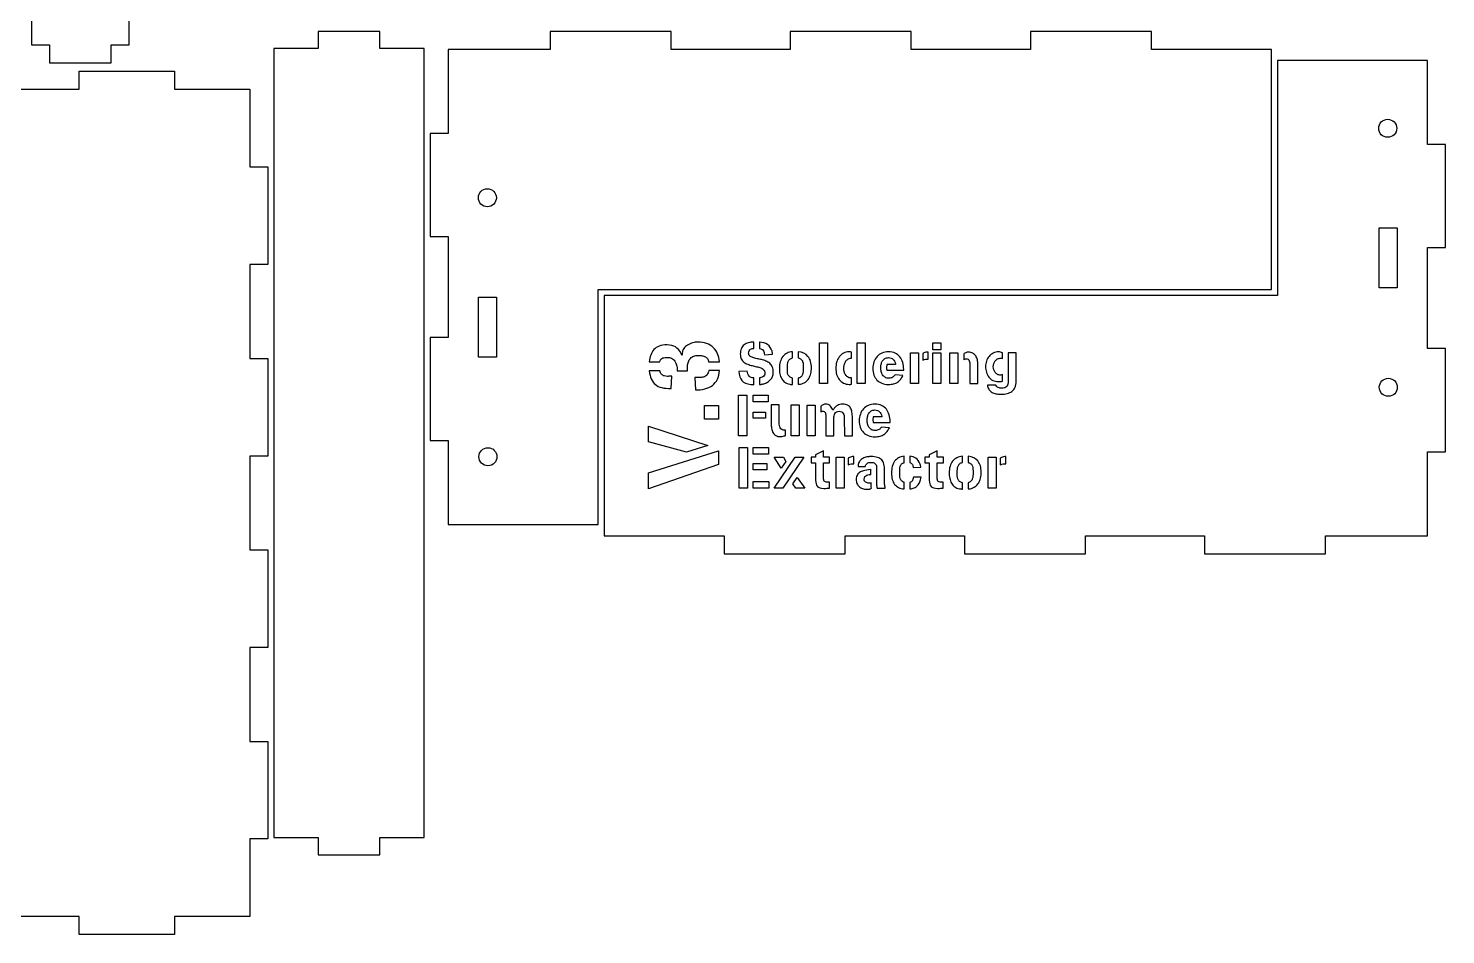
# Model space of a CAD drawing. Extents: x 55 to 542, y -289 to 0.
# Drawn here: x 300.5 to 536.5, y -289.2 to -138.3 of the extents above; entities that cross this region are included whole.
import ezdxf

# ---------------------------------------------------------------- set-up
doc = ezdxf.new("R2010")
doc.units = 0
doc.layers.get('0').update_dxf_attribs({"linetype": 'CONTINUOUS'})

# ---------------------------------------------------------------- blocks, each defined once
blk = doc.blocks.new('BLOCK_13')
blk.add_lwpolyline([(200.05, -286.24), (200.05, -148.44), (215.61, -148.44), (215.61, -145.44), (231.46, -145.44), (231.46, -148.44), (246.72, -148.44), (246.72, -145.44), (262.57, -145.44), (262.57, -148.44), (277.83, -148.44), (277.83, -145.44), (293.68, -145.44), (293.68, -148.44), (308.94, -148.44), (308.94, -145.44), (324.8, -145.44), (324.8, -148.44), (337.35, -148.44), (337.35, -161.38), (340.35, -161.38), (340.35, -177.63), (337.35, -177.63), (337.35, -193.27), (340.35, -193.27), (340.35, -209.52), (337.35, -209.52), (337.35, -225.16), (340.35, -225.16), (340.35, -241.4), (337.35, -241.4), (337.35, -257.05), (340.35, -257.05), (340.35, -273.29), (337.35, -273.29), (337.35, -286.24), (324.8, -286.24), (324.8, -289.24), (308.94, -289.24), (308.94, -286.24), (293.68, -286.24), (293.68, -289.24), (277.83, -289.24), (277.83, -286.24), (262.57, -286.24), (262.57, -289.24), (246.72, -289.24), (246.72, -286.24), (231.46, -286.24), (231.46, -289.24), (215.61, -289.24), (215.61, -286.24), (200.05, -286.24)])
blk = doc.blocks.new('BLOCK_12')
blk.add_blockref('BLOCK_13', (0, 0))
blk = doc.blocks.new('BLOCK_41')
blk.add_lwpolyline([(525.45, -181.51), (525.45, -171.51), (528.45, -171.51), (528.45, -181.51), (525.45, -181.51)])
blk = doc.blocks.new('BLOCK_42')
blk.add_lwpolyline([(533.5, -143.64), (508.5, -143.64), (508.5, -182.79), (396.35, -182.79), (396.35, -222.8), (416.35, -222.8), (416.35, -225.8), (436.5, -225.8), (436.5, -222.8), (456.35, -222.8), (456.35, -225.8), (476.5, -225.8), (476.5, -222.8), (496.35, -222.8), (496.35, -225.8), (516.5, -225.8), (516.5, -222.8), (533.5, -222.8), (533.5, -208.8), (536.5, -208.8), (536.5, -191.64), (533.5, -191.64), (533.5, -174.79), (536.5, -174.79), (536.5, -157.64), (533.5, -157.64), (533.5, -143.64)])
blk = doc.blocks.new('BLOCK_43')
blk.add_open_spline([(525.45, -198.08), (525.45, -198.91), (526.12, -199.58), (526.95, -199.58), (527.78, -199.58), (528.45, -198.91), (528.45, -198.08), (528.45, -197.26), (527.78, -196.58), (526.95, -196.58), (526.12, -196.58), (525.45, -197.26), (525.45, -198.08), (525.45, -198.08), (525.45, -198.08), (525.45, -198.08)], degree=3, knots=[0, 0, 0, 0, 1, 1, 1, 2, 2, 2, 3, 3, 3, 4, 4, 4, 5, 5, 5, 5])
blk = doc.blocks.new('BLOCK_44')
blk.add_open_spline([(525.35, -154.94), (525.35, -155.77), (526.02, -156.44), (526.85, -156.44), (527.68, -156.44), (528.35, -155.77), (528.35, -154.94), (528.35, -154.11), (527.68, -153.44), (526.85, -153.44), (526.02, -153.44), (525.35, -154.11), (525.35, -154.94), (525.35, -154.94), (525.35, -154.94), (525.35, -154.94)], degree=3, knots=[0, 0, 0, 0, 1, 1, 1, 2, 2, 2, 3, 3, 3, 4, 4, 4, 5, 5, 5, 5])
blk = doc.blocks.new('BLOCK_40')
for name in ['BLOCK_42', 'BLOCK_44', 'BLOCK_41', 'BLOCK_43']:
    blk.add_blockref(name, (0, 0))
blk = doc.blocks.new('BLOCK_46')
blk.add_lwpolyline([(378.4, -183.07), (378.4, -193.07), (375.4, -193.07), (375.4, -183.07), (378.4, -183.07)])
blk = doc.blocks.new('BLOCK_47')
blk.add_lwpolyline([(370.35, -220.94), (395.35, -220.94), (395.35, -181.79), (507.5, -181.79), (507.5, -141.79), (487.5, -141.79), (487.5, -138.79), (467.35, -138.79), (467.35, -141.79), (447.5, -141.79), (447.5, -138.79), (427.35, -138.79), (427.35, -141.79), (407.5, -141.79), (407.5, -138.79), (387.35, -138.79), (387.35, -141.79), (370.35, -141.79), (370.35, -155.79), (367.35, -155.79), (367.35, -172.94), (370.35, -172.94), (370.35, -189.79), (367.35, -189.79), (367.35, -206.94), (370.35, -206.94), (370.35, -220.94)])
blk = doc.blocks.new('BLOCK_48')
blk.add_open_spline([(378.4, -166.5), (378.4, -165.67), (377.73, -165), (376.9, -165), (376.07, -165), (375.4, -165.67), (375.4, -166.5), (375.4, -167.33), (376.07, -168), (376.9, -168), (377.73, -168), (378.4, -167.33), (378.4, -166.5), (378.4, -166.5), (378.4, -166.5), (378.4, -166.5)], degree=3, knots=[0, 0, 0, 0, 1, 1, 1, 2, 2, 2, 3, 3, 3, 4, 4, 4, 5, 5, 5, 5])
blk = doc.blocks.new('BLOCK_49')
blk.add_open_spline([(378.5, -209.65), (378.5, -208.82), (377.83, -208.15), (377, -208.15), (376.17, -208.15), (375.5, -208.82), (375.5, -209.65), (375.5, -210.47), (376.17, -211.15), (377, -211.15), (377.83, -211.15), (378.5, -210.47), (378.5, -209.65), (378.5, -209.65), (378.5, -209.65), (378.5, -209.65)], degree=3, knots=[0, 0, 0, 0, 1, 1, 1, 2, 2, 2, 3, 3, 3, 4, 4, 4, 5, 5, 5, 5])
blk = doc.blocks.new('BLOCK_45')
for name in ['BLOCK_47', 'BLOCK_48', 'BLOCK_46', 'BLOCK_49']:
    blk.add_blockref(name, (0, 0))
blk = doc.blocks.new('BLOCK_82')
for points in [[(432.22, -197.45), (432.22, -190.69), (433.53, -190.69), (433.53, -197.45), (432.22, -197.45)], [(438.49, -197.44), (438.49, -190.66), (439.81, -190.66), (439.81, -197.44), (438.49, -197.44)], [(451.09, -191.84), (451.09, -190.69), (452.41, -190.69), (452.41, -191.84), (451.09, -191.84)], [(447.39, -197.45), (447.39, -192.31), (448.73, -192.31), (448.73, -197.45), (447.39, -197.45)], [(451.09, -197.45), (451.09, -192.31), (452.41, -192.31), (452.41, -197.45), (451.09, -197.45)], [(453.95, -197.45), (453.95, -192.32), (455.28, -192.32), (455.28, -197.45), (453.95, -197.45)], [(418.74, -206.16), (418.74, -199.39), (420.1, -199.39), (420.1, -206.16), (418.74, -206.16)], [(421.16, -200.49), (421.16, -199.39), (423.65, -199.39), (423.65, -200.49), (421.16, -200.49)], [(413.08, -203.37), (413.08, -201.12), (415.38, -201.09), (415.38, -203.37), (413.08, -203.37)], [(421.16, -203.23), (421.16, -202.2), (423.22, -202.2), (423.22, -203.23), (421.16, -203.23)], [(427.49, -206.16), (427.49, -201.01), (428.81, -201.01), (428.81, -206.16), (427.49, -206.16)], [(430.16, -206.16), (430.16, -201.03), (431.5, -201.03), (431.5, -206.16), (430.16, -206.16)], [(403.76, -207.18), (403.76, -204.54), (413.63, -207.77), (410.07, -208.89), (403.76, -207.18)], [(403.76, -212.32), (415.38, -208.66), (415.38, -210.95), (403.76, -215.01), (403.76, -212.32)], [(418.85, -214.87), (418.85, -208.09), (420.2, -208.09), (420.2, -214.87), (418.85, -214.87)], [(421.17, -209.19), (421.17, -208.09), (423.72, -208.09), (423.72, -209.19), (421.17, -209.19)], [(424.64, -214.87), (428.14, -209.72), (429.61, -209.72), (426.11, -214.87), (424.64, -214.87)], [(424.68, -209.72), (426.2, -209.72), (426.61, -210.43), (425.86, -211.53), (424.68, -209.72)], [(434.99, -214.87), (434.99, -209.72), (436.33, -209.72), (436.33, -214.87), (434.99, -214.87)], [(460.32, -214.87), (460.32, -209.72), (461.66, -209.72), (461.66, -214.87), (460.32, -214.87)], [(421.17, -211.83), (421.17, -210.77), (423.46, -210.77), (423.46, -211.83), (421.17, -211.83)], [(421.17, -214.87), (421.17, -213.78), (423.79, -213.78), (423.79, -214.87), (421.17, -214.87)], [(428.28, -214.87), (427.76, -214.18), (428.51, -213.09), (429.79, -214.87), (428.28, -214.87)]]:
    blk.add_lwpolyline(points)
for points, knots in [([(408.53, -195.35), (408.53, -195.35), (408.53, -195.28), (408.53, -195.28), (408.53, -195.07), (408.51, -194.83), (408.46, -194.57), (408.41, -194.32), (408.32, -194.08), (408.2, -193.86), (408.09, -193.64), (407.93, -193.46), (407.74, -193.31), (407.55, -193.16), (407.32, -193.09), (407.05, -193.09), (406.65, -193.09), (406.34, -193.12), (406.12, -193.19), (405.88, -193.27), (405.71, -193.48), (405.62, -193.83), (405.62, -193.83), (403.87, -193.83), (403.87, -193.83), (403.92, -193.41), (404, -193.03), (404.11, -192.7), (404.24, -192.34), (404.42, -192.03), (404.65, -191.79), (404.88, -191.54), (405.17, -191.35), (405.53, -191.21), (405.89, -191.08), (406.32, -191.01), (406.83, -191.01), (407.4, -191.01), (407.87, -191.12), (408.22, -191.35), (408.57, -191.57), (408.89, -191.94), (409.18, -192.43), (409.18, -192.43), (409.36, -192.75), (409.36, -192.75), (409.36, -192.75), (409.36, -192.38), (409.36, -192.38), (409.36, -192.1), (409.45, -191.84), (409.61, -191.62), (409.78, -191.39), (410, -191.19), (410.26, -191.04), (410.52, -190.88), (410.8, -190.76), (411.1, -190.67), (411.4, -190.58), (411.68, -190.54), (411.93, -190.54), (413.03, -190.54), (413.91, -190.84), (414.53, -191.45), (415.13, -192.04), (415.47, -192.84), (415.54, -193.83), (415.54, -193.83), (413.75, -193.85), (413.75, -193.85), (413.71, -193.62), (413.64, -193.44), (413.54, -193.3), (413.42, -193.15), (413.27, -193.03), (413.09, -192.95), (412.91, -192.86), (412.71, -192.81), (412.49, -192.79), (412.28, -192.78), (412.06, -192.77), (411.81, -192.77), (411.54, -192.77), (411.32, -192.82), (411.11, -192.94), (410.91, -193.06), (410.75, -193.2), (410.62, -193.38), (410.49, -193.56), (410.38, -193.77), (410.32, -194), (410.24, -194.22), (410.21, -194.45), (410.21, -194.69), (410.21, -194.94), (410.22, -195.15), (410.26, -195.35), (410.26, -195.35), (408.53, -195.35), (408.53, -195.35)], [0, 0, 0, 0, 1, 1, 1, 2, 2, 2, 3, 3, 3, 4, 4, 4, 5, 5, 5, 6, 6, 6, 7, 7, 7, 8, 8, 8, 9, 9, 9, 10, 10, 10, 11, 11, 11, 12, 12, 12, 13, 13, 13, 14, 14, 14, 15, 15, 15, 16, 16, 16, 17, 17, 17, 18, 18, 18, 19, 19, 19, 20, 20, 20, 21, 21, 21, 22, 22, 22, 23, 23, 23, 24, 24, 24, 25, 25, 25, 26, 26, 26, 27, 27, 27, 28, 28, 28, 29, 29, 29, 30, 30, 30, 31, 31, 31, 32, 32, 32, 33, 33, 33, 33]), ([(422.22, -196.51), (422.31, -196.5), (422.4, -196.49), (422.47, -196.47), (422.59, -196.44), (422.7, -196.39), (422.79, -196.33), (422.89, -196.26), (422.97, -196.17), (423.03, -196.07), (423.09, -195.96), (423.12, -195.82), (423.12, -195.67), (423.12, -195.45), (423.05, -195.27), (422.91, -195.14), (422.79, -195.01), (422.62, -194.91), (422.42, -194.83), (422.22, -194.76), (421.99, -194.69), (421.74, -194.64), (421.5, -194.59), (421.25, -194.53), (421, -194.46), (420.76, -194.41), (420.52, -194.33), (420.26, -194.24), (420.02, -194.15), (419.81, -194.04), (419.63, -193.9), (419.45, -193.76), (419.3, -193.58), (419.19, -193.36), (419.08, -193.15), (419.03, -192.87), (419.03, -192.55), (419.03, -192.18), (419.08, -191.86), (419.2, -191.61), (419.31, -191.35), (419.47, -191.15), (419.67, -191), (419.87, -190.84), (420.1, -190.72), (420.39, -190.65), (420.65, -190.58), (420.95, -190.54), (421.27, -190.54), (421.27, -190.54), (421.27, -191.59), (421.27, -191.59), (421.18, -191.6), (421.1, -191.6), (421.03, -191.62), (420.92, -191.64), (420.81, -191.68), (420.73, -191.73), (420.63, -191.79), (420.55, -191.87), (420.5, -191.98), (420.45, -192.08), (420.42, -192.21), (420.42, -192.37), (420.42, -192.58), (420.49, -192.74), (420.63, -192.87), (420.76, -192.98), (420.93, -193.07), (421.13, -193.14), (421.33, -193.21), (421.55, -193.26), (421.81, -193.31), (422.07, -193.35), (422.31, -193.41), (422.55, -193.46), (422.81, -193.53), (423.06, -193.61), (423.29, -193.7), (423.52, -193.79), (423.73, -193.92), (423.92, -194.08), (424.1, -194.24), (424.25, -194.45), (424.35, -194.69), (424.46, -194.93), (424.52, -195.24), (424.52, -195.61), (424.52, -195.84), (424.48, -196.05), (424.4, -196.25), (424.32, -196.45), (424.21, -196.63), (424.07, -196.8), (423.93, -196.95), (423.76, -197.09), (423.57, -197.21), (423.38, -197.33), (423.18, -197.42), (422.97, -197.48), (422.88, -197.5), (422.8, -197.52), (422.73, -197.54), (422.67, -197.56), (422.61, -197.57), (422.55, -197.58), (422.49, -197.59), (422.42, -197.6), (422.36, -197.6), (422.32, -197.61), (422.27, -197.61), (422.22, -197.61), (422.22, -197.61), (422.22, -196.51), (422.22, -196.51)], [0, 0, 0, 0, 1, 1, 1, 2, 2, 2, 3, 3, 3, 4, 4, 4, 5, 5, 5, 6, 6, 6, 7, 7, 7, 8, 8, 8, 9, 9, 9, 10, 10, 10, 11, 11, 11, 12, 12, 12, 13, 13, 13, 14, 14, 14, 15, 15, 15, 16, 16, 16, 17, 17, 17, 18, 18, 18, 19, 19, 19, 20, 20, 20, 21, 21, 21, 22, 22, 22, 23, 23, 23, 24, 24, 24, 25, 25, 25, 26, 26, 26, 27, 27, 27, 28, 28, 28, 29, 29, 29, 30, 30, 30, 31, 31, 31, 32, 32, 32, 33, 33, 33, 34, 34, 34, 35, 35, 35, 36, 36, 36, 37, 37, 37, 38, 38, 38, 38]), ([(423.05, -192.65), (423.03, -192.51), (423.01, -192.39), (422.99, -192.28), (422.97, -192.14), (422.92, -192.02), (422.86, -191.93), (422.79, -191.84), (422.69, -191.76), (422.58, -191.71), (422.49, -191.67), (422.37, -191.64), (422.22, -191.62), (422.22, -191.62), (422.22, -190.54), (422.22, -190.54), (422.22, -190.54), (422.26, -190.55), (422.26, -190.55), (422.76, -190.58), (423.2, -190.72), (423.57, -190.97), (423.93, -191.21), (424.18, -191.59), (424.31, -192.08), (424.34, -192.17), (424.36, -192.26), (424.37, -192.36), (424.37, -192.42), (424.38, -192.48), (424.39, -192.55), (424.39, -192.55), (423.05, -192.65), (423.05, -192.65)], [0, 0, 0, 0, 1, 1, 1, 2, 2, 2, 3, 3, 3, 4, 4, 4, 5, 5, 5, 6, 6, 6, 7, 7, 7, 8, 8, 8, 9, 9, 9, 10, 10, 10, 11, 11, 11, 11]), ([(427.54, -197.6), (427.45, -197.59), (427.36, -197.59), (427.27, -197.57), (426.95, -197.52), (426.68, -197.41), (426.46, -197.24), (426.24, -197.08), (426.06, -196.88), (425.92, -196.64), (425.78, -196.4), (425.68, -196.13), (425.62, -195.83), (425.56, -195.52), (425.53, -195.21), (425.53, -194.89), (425.53, -194.51), (425.57, -194.15), (425.67, -193.82), (425.77, -193.5), (425.91, -193.21), (426.1, -192.96), (426.29, -192.72), (426.53, -192.52), (426.82, -192.38), (427.08, -192.25), (427.39, -192.18), (427.73, -192.15), (427.73, -192.15), (427.73, -193.19), (427.73, -193.19), (427.55, -193.22), (427.4, -193.29), (427.29, -193.38), (427.16, -193.49), (427.06, -193.63), (427.01, -193.79), (426.95, -193.94), (426.91, -194.11), (426.9, -194.3), (426.89, -194.47), (426.88, -194.65), (426.88, -194.84), (426.88, -195.05), (426.88, -195.24), (426.88, -195.42), (426.89, -195.6), (426.92, -195.77), (426.97, -195.93), (427.03, -196.08), (427.12, -196.21), (427.25, -196.32), (427.36, -196.42), (427.52, -196.5), (427.73, -196.56), (427.73, -196.56), (427.73, -197.61), (427.73, -197.61), (427.67, -197.6), (427.6, -197.6), (427.54, -197.6)], [0, 0, 0, 0, 1, 1, 1, 2, 2, 2, 3, 3, 3, 4, 4, 4, 5, 5, 5, 6, 6, 6, 7, 7, 7, 8, 8, 8, 9, 9, 9, 10, 10, 10, 11, 11, 11, 12, 12, 12, 13, 13, 13, 14, 14, 14, 15, 15, 15, 16, 16, 16, 17, 17, 17, 18, 18, 18, 19, 19, 19, 20, 20, 20, 20]), ([(428.67, -196.55), (428.85, -196.52), (429, -196.45), (429.11, -196.35), (429.23, -196.23), (429.32, -196.09), (429.38, -195.92), (429.44, -195.76), (429.47, -195.58), (429.49, -195.4), (429.5, -195.22), (429.51, -195.04), (429.51, -194.87), (429.51, -194.66), (429.5, -194.48), (429.5, -194.3), (429.49, -194.12), (429.46, -193.95), (429.41, -193.79), (429.35, -193.63), (429.26, -193.5), (429.13, -193.39), (429.02, -193.3), (428.87, -193.23), (428.67, -193.18), (428.67, -193.18), (428.67, -192.16), (428.67, -192.16), (429.39, -192.22), (429.93, -192.48), (430.29, -192.92), (430.68, -193.4), (430.87, -194.04), (430.87, -194.83), (430.87, -195.15), (430.84, -195.47), (430.77, -195.77), (430.7, -196.06), (430.59, -196.34), (430.44, -196.59), (430.29, -196.82), (430.1, -197.03), (429.87, -197.2), (429.64, -197.37), (429.36, -197.48), (429.04, -197.54), (428.97, -197.56), (428.89, -197.57), (428.81, -197.57), (428.77, -197.58), (428.72, -197.58), (428.67, -197.59), (428.67, -197.59), (428.67, -196.55), (428.67, -196.55)], [0, 0, 0, 0, 1, 1, 1, 2, 2, 2, 3, 3, 3, 4, 4, 4, 5, 5, 5, 6, 6, 6, 7, 7, 7, 8, 8, 8, 9, 9, 9, 10, 10, 10, 11, 11, 11, 12, 12, 12, 13, 13, 13, 14, 14, 14, 15, 15, 15, 16, 16, 16, 17, 17, 17, 18, 18, 18, 18]), ([(437.18, -197.59), (436.8, -197.59), (436.47, -197.52), (436.2, -197.37), (435.92, -197.22), (435.68, -197.02), (435.49, -196.78), (435.31, -196.54), (435.16, -196.25), (435.07, -195.93), (434.98, -195.6), (434.93, -195.26), (434.93, -194.92), (434.93, -194.57), (434.98, -194.23), (435.07, -193.9), (435.16, -193.57), (435.3, -193.28), (435.49, -193.02), (435.67, -192.76), (435.91, -192.55), (436.19, -192.4), (436.47, -192.25), (436.8, -192.17), (437.18, -192.17), (437.31, -192.17), (437.43, -192.18), (437.55, -192.2), (437.55, -192.2), (437.55, -193.22), (437.55, -193.22), (437.53, -193.22), (437.51, -193.22), (437.49, -193.22), (437.26, -193.22), (437.07, -193.28), (436.91, -193.39), (436.76, -193.5), (436.63, -193.64), (436.53, -193.81), (436.44, -193.98), (436.38, -194.16), (436.34, -194.35), (436.29, -194.54), (436.27, -194.73), (436.27, -194.9), (436.27, -195.09), (436.29, -195.27), (436.33, -195.45), (436.37, -195.64), (436.43, -195.81), (436.53, -195.97), (436.62, -196.13), (436.75, -196.26), (436.9, -196.36), (437.06, -196.47), (437.25, -196.52), (437.49, -196.52), (437.51, -196.52), (437.53, -196.52), (437.55, -196.52), (437.55, -196.52), (437.54, -197.56), (437.54, -197.56), (437.44, -197.58), (437.32, -197.59), (437.18, -197.59)], [0, 0, 0, 0, 1, 1, 1, 2, 2, 2, 3, 3, 3, 4, 4, 4, 5, 5, 5, 6, 6, 6, 7, 7, 7, 8, 8, 8, 9, 9, 9, 10, 10, 10, 11, 11, 11, 12, 12, 12, 13, 13, 13, 14, 14, 14, 15, 15, 15, 16, 16, 16, 17, 17, 17, 18, 18, 18, 19, 19, 19, 20, 20, 20, 21, 21, 21, 22, 22, 22, 22]), ([(443.7, -197.6), (443.29, -197.6), (442.93, -197.54), (442.61, -197.41), (442.29, -197.28), (442.01, -197.1), (441.79, -196.87), (441.57, -196.64), (441.4, -196.36), (441.28, -196.03), (441.16, -195.7), (441.1, -195.34), (441.1, -194.94), (441.1, -194.54), (441.16, -194.18), (441.28, -193.84), (441.4, -193.51), (441.58, -193.21), (441.8, -192.96), (442.03, -192.71), (442.3, -192.52), (442.62, -192.38), (442.93, -192.23), (443.3, -192.16), (443.7, -192.16), (444.13, -192.16), (444.51, -192.24), (444.83, -192.39), (445.15, -192.54), (445.41, -192.75), (445.62, -193.01), (445.82, -193.27), (445.98, -193.59), (446.08, -193.94), (446.18, -194.3), (446.24, -194.69), (446.24, -195.09), (446.24, -195.09), (446.24, -195.22), (446.24, -195.22), (446.24, -195.22), (443.43, -195.22), (443.43, -195.22), (443.42, -195.16), (443.41, -195.1), (443.4, -195.03), (443.4, -194.94), (443.39, -194.84), (443.39, -194.75), (443.39, -194.66), (443.4, -194.57), (443.41, -194.48), (443.43, -194.41), (443.44, -194.35), (443.45, -194.28), (443.45, -194.28), (444.88, -194.28), (444.88, -194.28), (444.88, -194.28), (444.85, -194.16), (444.85, -194.16), (444.79, -193.86), (444.66, -193.61), (444.49, -193.43), (444.3, -193.24), (444.04, -193.14), (443.7, -193.14), (443.46, -193.14), (443.25, -193.2), (443.08, -193.3), (442.91, -193.41), (442.78, -193.55), (442.68, -193.71), (442.59, -193.87), (442.52, -194.05), (442.48, -194.26), (442.44, -194.45), (442.43, -194.65), (442.43, -194.86), (442.43, -195.06), (442.45, -195.27), (442.49, -195.47), (442.54, -195.68), (442.61, -195.86), (442.72, -196.02), (442.83, -196.19), (442.97, -196.32), (443.14, -196.41), (443.32, -196.52), (443.53, -196.57), (443.78, -196.57), (444.02, -196.57), (444.22, -196.51), (444.39, -196.4), (444.55, -196.3), (444.68, -196.17), (444.8, -196), (444.8, -196), (446.12, -196.09), (446.12, -196.09), (446, -196.32), (445.88, -196.53), (445.74, -196.71), (445.59, -196.92), (445.41, -197.09), (445.22, -197.22), (445.03, -197.35), (444.81, -197.44), (444.56, -197.5), (444.32, -197.57), (444.03, -197.6), (443.7, -197.6)], [0, 0, 0, 0, 1, 1, 1, 2, 2, 2, 3, 3, 3, 4, 4, 4, 5, 5, 5, 6, 6, 6, 7, 7, 7, 8, 8, 8, 9, 9, 9, 10, 10, 10, 11, 11, 11, 12, 12, 12, 13, 13, 13, 14, 14, 14, 15, 15, 15, 16, 16, 16, 17, 17, 17, 18, 18, 18, 19, 19, 19, 20, 20, 20, 21, 21, 21, 22, 22, 22, 23, 23, 23, 24, 24, 24, 25, 25, 25, 26, 26, 26, 27, 27, 27, 28, 28, 28, 29, 29, 29, 30, 30, 30, 31, 31, 31, 32, 32, 32, 33, 33, 33, 34, 34, 34, 35, 35, 35, 36, 36, 36, 37, 37, 37, 37]), ([(449.4, -192.47), (449.42, -192.46), (449.44, -192.44), (449.47, -192.42), (449.54, -192.38), (449.63, -192.33), (449.76, -192.28), (449.88, -192.22), (450, -192.2), (450.14, -192.2), (450.19, -192.2), (450.24, -192.2), (450.28, -192.2), (450.3, -192.21), (450.32, -192.21), (450.34, -192.21), (450.34, -192.21), (450.33, -193.4), (450.33, -193.4), (450.26, -193.39), (450.18, -193.38), (450.1, -193.38), (449.95, -193.38), (449.81, -193.41), (449.67, -193.46), (449.56, -193.51), (449.47, -193.55), (449.4, -193.59), (449.4, -193.59), (449.4, -192.47), (449.4, -192.47)], [0, 0, 0, 0, 1, 1, 1, 2, 2, 2, 3, 3, 3, 4, 4, 4, 5, 5, 5, 6, 6, 6, 7, 7, 7, 8, 8, 8, 9, 9, 9, 10, 10, 10, 10]), ([(457.26, -197.45), (457.26, -197.45), (457.26, -194.35), (457.26, -194.35), (457.26, -194.23), (457.26, -194.11), (457.25, -193.99), (457.24, -193.87), (457.21, -193.76), (457.17, -193.66), (457.12, -193.56), (457.05, -193.47), (456.96, -193.41), (456.87, -193.34), (456.74, -193.31), (456.59, -193.31), (456.55, -193.31), (456.52, -193.32), (456.4, -193.4), (456.35, -193.43), (456.3, -193.46), (456.26, -193.49), (456.26, -193.49), (456.26, -192.53), (456.26, -192.53), (456.26, -192.53), (456.33, -192.46), (456.33, -192.46), (456.38, -192.42), (456.47, -192.36), (456.59, -192.31), (456.71, -192.26), (456.85, -192.23), (457.02, -192.23), (457.3, -192.23), (457.55, -192.29), (457.74, -192.4), (457.94, -192.52), (458.11, -192.67), (458.23, -192.86), (458.36, -193.05), (458.45, -193.27), (458.52, -193.51), (458.58, -193.76), (458.61, -194.01), (458.61, -194.27), (458.61, -194.27), (458.61, -197.45), (458.61, -197.45), (458.61, -197.45), (457.26, -197.45), (457.26, -197.45)], [0, 0, 0, 0, 1, 1, 1, 2, 2, 2, 3, 3, 3, 4, 4, 4, 5, 5, 5, 6, 6, 6, 7, 7, 7, 8, 8, 8, 9, 9, 9, 10, 10, 10, 11, 11, 11, 12, 12, 12, 13, 13, 13, 14, 14, 14, 15, 15, 15, 16, 16, 16, 17, 17, 17, 17]), ([(462, -197.12), (461.65, -197.12), (461.34, -197.06), (461.08, -196.92), (460.82, -196.79), (460.59, -196.6), (460.42, -196.38), (460.24, -196.15), (460.1, -195.88), (460.02, -195.58), (459.93, -195.28), (459.88, -194.96), (459.88, -194.64), (459.88, -194.32), (459.93, -194), (460.03, -193.71), (460.13, -193.41), (460.27, -193.15), (460.46, -192.92), (460.64, -192.69), (460.87, -192.51), (461.15, -192.37), (461.41, -192.24), (461.72, -192.17), (462.06, -192.17), (462.26, -192.17), (462.47, -192.22), (462.69, -192.34), (462.69, -192.34), (462.69, -193.29), (462.69, -193.29), (462.59, -193.25), (462.5, -193.22), (462.41, -193.22), (462.21, -193.22), (462.03, -193.27), (461.88, -193.35), (461.73, -193.43), (461.6, -193.54), (461.49, -193.68), (461.39, -193.81), (461.31, -193.97), (461.25, -194.13), (461.19, -194.3), (461.16, -194.47), (461.16, -194.65), (461.16, -194.82), (461.19, -195), (461.24, -195.16), (461.3, -195.33), (461.38, -195.48), (461.48, -195.61), (461.59, -195.74), (461.72, -195.84), (461.87, -195.92), (462.02, -196), (462.19, -196.04), (462.39, -196.04), (462.49, -196.04), (462.59, -196.02), (462.69, -195.97), (462.69, -195.97), (462.68, -197.05), (462.68, -197.05), (462.45, -197.1), (462.22, -197.12), (462, -197.12)], [0, 0, 0, 0, 1, 1, 1, 2, 2, 2, 3, 3, 3, 4, 4, 4, 5, 5, 5, 6, 6, 6, 7, 7, 7, 8, 8, 8, 9, 9, 9, 10, 10, 10, 11, 11, 11, 12, 12, 12, 13, 13, 13, 14, 14, 14, 15, 15, 15, 16, 16, 16, 17, 17, 17, 18, 18, 18, 19, 19, 19, 20, 20, 20, 21, 21, 21, 22, 22, 22, 22]), ([(462.44, -199.24), (462.2, -199.24), (461.96, -199.22), (461.73, -199.18), (461.51, -199.15), (461.29, -199.08), (461.1, -198.99), (460.91, -198.91), (460.74, -198.79), (460.6, -198.63), (460.45, -198.48), (460.34, -198.28), (460.25, -198.04), (460.22, -197.94), (460.19, -197.84), (460.18, -197.74), (460.18, -197.74), (461.61, -197.74), (461.61, -197.74), (461.7, -197.93), (461.83, -198.06), (461.99, -198.13), (462.15, -198.2), (462.34, -198.24), (462.55, -198.24), (462.95, -198.24), (463.24, -198.13), (463.41, -197.91), (463.57, -197.7), (463.65, -197.4), (463.65, -197.02), (463.65, -197.02), (463.65, -192.32), (463.65, -192.32), (463.65, -192.32), (464.97, -192.32), (464.97, -192.32), (464.97, -192.32), (464.97, -197.06), (464.97, -197.06), (464.97, -197.46), (464.9, -197.81), (464.78, -198.08), (464.66, -198.36), (464.48, -198.58), (464.27, -198.75), (464.05, -198.92), (463.78, -199.04), (463.47, -199.12), (463.16, -199.2), (462.81, -199.24), (462.44, -199.24)], [0, 0, 0, 0, 1, 1, 1, 2, 2, 2, 3, 3, 3, 4, 4, 4, 5, 5, 5, 6, 6, 6, 7, 7, 7, 8, 8, 8, 9, 9, 9, 10, 10, 10, 11, 11, 11, 12, 12, 12, 13, 13, 13, 14, 14, 14, 15, 15, 15, 16, 16, 16, 17, 17, 17, 17]), ([(407.5, -198.29), (406.89, -198.29), (406.37, -198.23), (405.95, -198.13), (405.52, -198.03), (405.16, -197.86), (404.88, -197.62), (404.59, -197.38), (404.36, -197.07), (404.2, -196.68), (404.04, -196.31), (403.92, -195.85), (403.85, -195.31), (403.85, -195.31), (405.6, -195.31), (405.6, -195.31), (405.67, -195.58), (405.77, -195.77), (405.89, -195.9), (406.02, -196.04), (406.18, -196.14), (406.37, -196.19), (406.54, -196.23), (406.72, -196.25), (406.92, -196.25), (406.92, -196.25), (406.99, -196.25), (406.99, -196.25), (407.18, -196.25), (407.39, -196.24), (407.6, -196.24), (407.6, -196.24), (407.5, -198.29), (407.5, -198.29)], [0, 0, 0, 0, 1, 1, 1, 2, 2, 2, 3, 3, 3, 4, 4, 4, 5, 5, 5, 6, 6, 6, 7, 7, 7, 8, 8, 8, 9, 9, 9, 10, 10, 10, 11, 11, 11, 11]), ([(411.46, -196.46), (411.46, -196.46), (412.18, -196.46), (412.18, -196.46), (412.45, -196.46), (412.7, -196.43), (412.92, -196.37), (413.15, -196.3), (413.35, -196.17), (413.49, -195.99), (413.63, -195.83), (413.72, -195.59), (413.76, -195.28), (413.76, -195.28), (415.56, -195.28), (415.56, -195.28), (415.54, -195.85), (415.43, -196.34), (415.23, -196.73), (415.03, -197.15), (414.74, -197.49), (414.39, -197.76), (414.03, -198.03), (413.6, -198.22), (413.1, -198.34), (412.63, -198.46), (412.11, -198.52), (411.55, -198.52), (411.55, -198.52), (411.46, -196.46), (411.46, -196.46)], [0, 0, 0, 0, 1, 1, 1, 2, 2, 2, 3, 3, 3, 4, 4, 4, 5, 5, 5, 6, 6, 6, 7, 7, 7, 8, 8, 8, 9, 9, 9, 10, 10, 10, 10]), ([(421.07, -197.63), (420.97, -197.62), (420.87, -197.62), (420.77, -197.6), (420.11, -197.53), (419.62, -197.31), (419.3, -196.95), (419, -196.6), (418.83, -196.1), (418.8, -195.45), (418.8, -195.45), (420.18, -195.38), (420.18, -195.38), (420.23, -195.56), (420.27, -195.72), (420.3, -195.84), (420.35, -195.99), (420.41, -196.11), (420.48, -196.21), (420.56, -196.31), (420.67, -196.39), (420.81, -196.43), (420.92, -196.47), (421.07, -196.5), (421.26, -196.52), (421.26, -196.52), (421.26, -197.64), (421.26, -197.64), (421.2, -197.63), (421.14, -197.63), (421.07, -197.63)], [0, 0, 0, 0, 1, 1, 1, 2, 2, 2, 3, 3, 3, 4, 4, 4, 5, 5, 5, 6, 6, 6, 7, 7, 7, 8, 8, 8, 9, 9, 9, 10, 10, 10, 10]), ([(425.7, -206.29), (425.39, -206.29), (425.13, -206.23), (424.93, -206.1), (424.74, -205.97), (424.58, -205.8), (424.47, -205.6), (424.36, -205.39), (424.28, -205.15), (424.23, -204.89), (424.19, -204.62), (424.16, -204.35), (424.16, -204.07), (424.16, -204.07), (424.16, -201.01), (424.16, -201.01), (424.16, -201.01), (425.49, -201.01), (425.49, -201.01), (425.49, -201.01), (425.49, -204.03), (425.49, -204.03), (425.49, -204.17), (425.51, -204.31), (425.54, -204.45), (425.56, -204.58), (425.61, -204.71), (425.68, -204.83), (425.74, -204.95), (425.84, -205.05), (425.95, -205.12), (426.07, -205.2), (426.22, -205.24), (426.39, -205.24), (426.45, -205.24), (426.49, -205.23), (426.53, -205.23), (426.53, -205.23), (426.54, -206.11), (426.54, -206.11), (426.53, -206.12), (426.5, -206.13), (426.48, -206.14), (426.41, -206.17), (426.31, -206.2), (426.16, -206.24), (426.02, -206.27), (425.86, -206.29), (425.7, -206.29)], [0, 0, 0, 0, 1, 1, 1, 2, 2, 2, 3, 3, 3, 4, 4, 4, 5, 5, 5, 6, 6, 6, 7, 7, 7, 8, 8, 8, 9, 9, 9, 10, 10, 10, 11, 11, 11, 12, 12, 12, 13, 13, 13, 14, 14, 14, 15, 15, 15, 16, 16, 16, 16]), ([(436.37, -206.16), (436.37, -206.16), (436.35, -203.16), (436.35, -203.16), (436.35, -203.03), (436.34, -202.9), (436.32, -202.77), (436.29, -202.64), (436.25, -202.52), (436.18, -202.42), (436.12, -202.32), (436.03, -202.23), (435.91, -202.17), (435.8, -202.1), (435.67, -202.07), (435.5, -202.07), (435.32, -202.07), (435.17, -202.11), (435.06, -202.17), (434.95, -202.24), (434.85, -202.33), (434.79, -202.44), (434.72, -202.55), (434.67, -202.67), (434.65, -202.81), (434.62, -202.94), (434.61, -203.08), (434.61, -203.22), (434.61, -203.22), (434.61, -206.16), (434.61, -206.16), (434.61, -206.16), (433.28, -206.16), (433.28, -206.16), (433.28, -206.16), (433.28, -203.31), (433.28, -203.31), (433.28, -203.15), (433.28, -203), (433.27, -202.86), (433.27, -202.7), (433.26, -202.58), (433.24, -202.47), (433.22, -202.36), (433.17, -202.26), (433.11, -202.19), (433.04, -202.1), (432.94, -202.06), (432.82, -202.06), (432.73, -202.06), (432.63, -202.08), (432.53, -202.13), (432.51, -202.14), (432.48, -202.16), (432.45, -202.17), (432.45, -202.17), (432.45, -201.23), (432.45, -201.23), (432.47, -201.22), (432.5, -201.19), (432.54, -201.16), (432.61, -201.11), (432.72, -201.04), (432.85, -200.98), (432.98, -200.91), (433.11, -200.88), (433.24, -200.88), (433.54, -200.88), (433.77, -200.95), (433.92, -201.09), (434.09, -201.23), (434.23, -201.45), (434.36, -201.73), (434.36, -201.73), (434.43, -201.9), (434.43, -201.9), (434.43, -201.9), (434.54, -201.75), (434.54, -201.75), (434.72, -201.48), (434.94, -201.26), (435.19, -201.11), (435.43, -200.96), (435.73, -200.89), (436.07, -200.89), (436.42, -200.89), (436.7, -200.95), (436.91, -201.06), (437.12, -201.18), (437.28, -201.34), (437.4, -201.54), (437.51, -201.74), (437.59, -201.97), (437.63, -202.23), (437.67, -202.51), (437.69, -202.8), (437.69, -203.11), (437.69, -203.11), (437.69, -206.16), (437.69, -206.16), (437.69, -206.16), (436.37, -206.16), (436.37, -206.16)], [0, 0, 0, 0, 1, 1, 1, 2, 2, 2, 3, 3, 3, 4, 4, 4, 5, 5, 5, 6, 6, 6, 7, 7, 7, 8, 8, 8, 9, 9, 9, 10, 10, 10, 11, 11, 11, 12, 12, 12, 13, 13, 13, 14, 14, 14, 15, 15, 15, 16, 16, 16, 17, 17, 17, 18, 18, 18, 19, 19, 19, 20, 20, 20, 21, 21, 21, 22, 22, 22, 23, 23, 23, 24, 24, 24, 25, 25, 25, 26, 26, 26, 27, 27, 27, 28, 28, 28, 29, 29, 29, 30, 30, 30, 31, 31, 31, 32, 32, 32, 33, 33, 33, 34, 34, 34, 34]), ([(441.43, -206.31), (441.03, -206.31), (440.66, -206.25), (440.34, -206.12), (440.02, -205.99), (439.74, -205.81), (439.52, -205.58), (439.3, -205.35), (439.13, -205.06), (439.01, -204.74), (438.89, -204.41), (438.83, -204.04), (438.83, -203.64), (438.83, -203.25), (438.9, -202.88), (439.02, -202.55), (439.14, -202.21), (439.31, -201.92), (439.53, -201.67), (439.76, -201.42), (440.03, -201.23), (440.35, -201.08), (440.66, -200.94), (441.03, -200.87), (441.43, -200.87), (441.87, -200.87), (442.25, -200.94), (442.56, -201.1), (442.88, -201.25), (443.14, -201.46), (443.35, -201.72), (443.55, -201.98), (443.71, -202.3), (443.81, -202.65), (443.92, -203.01), (443.97, -203.4), (443.97, -203.8), (443.97, -203.8), (443.97, -203.93), (443.97, -203.93), (443.97, -203.93), (441.16, -203.93), (441.16, -203.93), (441.15, -203.87), (441.14, -203.8), (441.14, -203.74), (441.13, -203.64), (441.12, -203.55), (441.12, -203.45), (441.12, -203.37), (441.13, -203.28), (441.15, -203.19), (441.16, -203.12), (441.17, -203.05), (441.18, -202.99), (441.18, -202.99), (442.61, -202.99), (442.61, -202.99), (442.61, -202.99), (442.58, -202.87), (442.58, -202.87), (442.52, -202.57), (442.4, -202.32), (442.22, -202.14), (442.03, -201.95), (441.77, -201.85), (441.43, -201.85), (441.19, -201.85), (440.98, -201.9), (440.81, -202.01), (440.64, -202.12), (440.51, -202.25), (440.41, -202.42), (440.32, -202.58), (440.25, -202.77), (440.21, -202.97), (440.17, -203.17), (440.16, -203.37), (440.16, -203.56), (440.16, -203.78), (440.18, -203.98), (440.22, -204.18), (440.27, -204.38), (440.34, -204.57), (440.45, -204.73), (440.56, -204.89), (440.7, -205.03), (440.87, -205.12), (441.05, -205.23), (441.26, -205.28), (441.51, -205.28), (441.75, -205.28), (441.95, -205.22), (442.13, -205.11), (442.28, -205.01), (442.41, -204.88), (442.53, -204.7), (442.53, -204.7), (443.85, -204.8), (443.85, -204.8), (443.74, -205.03), (443.61, -205.24), (443.48, -205.42), (443.32, -205.62), (443.14, -205.79), (442.95, -205.92), (442.76, -206.06), (442.54, -206.15), (442.3, -206.21), (442.05, -206.28), (441.76, -206.31), (441.43, -206.31)], [0, 0, 0, 0, 1, 1, 1, 2, 2, 2, 3, 3, 3, 4, 4, 4, 5, 5, 5, 6, 6, 6, 7, 7, 7, 8, 8, 8, 9, 9, 9, 10, 10, 10, 11, 11, 11, 12, 12, 12, 13, 13, 13, 14, 14, 14, 15, 15, 15, 16, 16, 16, 17, 17, 17, 18, 18, 18, 19, 19, 19, 20, 20, 20, 21, 21, 21, 22, 22, 22, 23, 23, 23, 24, 24, 24, 25, 25, 25, 26, 26, 26, 27, 27, 27, 28, 28, 28, 29, 29, 29, 30, 30, 30, 31, 31, 31, 32, 32, 32, 33, 33, 33, 34, 34, 34, 35, 35, 35, 36, 36, 36, 37, 37, 37, 37]), ([(432.92, -214.92), (432.43, -214.92), (432.07, -214.81), (431.87, -214.59), (431.66, -214.37), (431.56, -214.02), (431.56, -213.53), (431.56, -213.53), (431.56, -210.68), (431.56, -210.68), (431.56, -210.68), (430.82, -210.68), (430.82, -210.68), (430.82, -210.68), (430.82, -209.71), (430.82, -209.71), (430.82, -209.71), (431.56, -209.71), (431.56, -209.71), (431.56, -209.71), (431.56, -209.34), (431.56, -209.34), (431.56, -209.34), (432.88, -208.65), (432.88, -208.65), (432.88, -208.65), (432.88, -209.71), (432.88, -209.71), (432.88, -209.71), (433.91, -209.71), (433.91, -209.71), (433.91, -209.71), (433.91, -210.68), (433.91, -210.68), (433.91, -210.68), (432.89, -210.68), (432.89, -210.68), (432.89, -210.68), (432.89, -213.18), (432.89, -213.18), (432.89, -213.39), (432.93, -213.56), (433.01, -213.69), (433.1, -213.83), (433.27, -213.9), (433.52, -213.9), (433.6, -213.9), (433.68, -213.9), (433.76, -213.9), (433.81, -213.89), (433.85, -213.89), (433.89, -213.88), (433.89, -213.88), (433.89, -214.86), (433.89, -214.86), (433.74, -214.88), (433.6, -214.9), (433.45, -214.9), (433.28, -214.91), (433.1, -214.92), (432.92, -214.92)], [0, 0, 0, 0, 1, 1, 1, 2, 2, 2, 3, 3, 3, 4, 4, 4, 5, 5, 5, 6, 6, 6, 7, 7, 7, 8, 8, 8, 9, 9, 9, 10, 10, 10, 11, 11, 11, 12, 12, 12, 13, 13, 13, 14, 14, 14, 15, 15, 15, 16, 16, 16, 17, 17, 17, 18, 18, 18, 19, 19, 19, 20, 20, 20, 20]), ([(437, -209.89), (437.02, -209.88), (437.04, -209.86), (437.07, -209.84), (437.14, -209.8), (437.24, -209.74), (437.36, -209.69), (437.48, -209.64), (437.6, -209.62), (437.74, -209.62), (437.79, -209.62), (437.83, -209.62), (437.88, -209.62), (437.9, -209.62), (437.92, -209.62), (437.94, -209.63), (437.94, -209.63), (437.93, -210.82), (437.93, -210.82), (437.85, -210.81), (437.78, -210.8), (437.7, -210.8), (437.55, -210.8), (437.4, -210.83), (437.27, -210.88), (437.15, -210.93), (437.07, -210.96), (437, -211), (437, -211), (437, -209.89), (437, -209.89)], [0, 0, 0, 0, 1, 1, 1, 2, 2, 2, 3, 3, 3, 4, 4, 4, 5, 5, 5, 6, 6, 6, 7, 7, 7, 8, 8, 8, 9, 9, 9, 10, 10, 10, 10]), ([(441.8, -214.87), (441.75, -214.65), (441.72, -214.42), (441.72, -214.17), (441.72, -214.17), (441.72, -211.4), (441.72, -211.4), (441.72, -211.08), (441.62, -210.86), (441.44, -210.75), (441.27, -210.64), (441.05, -210.58), (440.77, -210.58), (440.54, -210.58), (440.33, -210.64), (440.14, -210.76), (439.97, -210.87), (439.86, -211.04), (439.83, -211.26), (439.83, -211.26), (438.63, -211.26), (438.63, -211.26), (438.64, -211.22), (438.64, -211.18), (438.64, -211.15), (438.65, -211.08), (438.66, -211.01), (438.67, -210.94), (438.72, -210.7), (438.82, -210.49), (438.95, -210.33), (439.09, -210.16), (439.26, -210.02), (439.46, -209.91), (439.67, -209.8), (439.88, -209.72), (440.11, -209.68), (440.31, -209.64), (440.51, -209.61), (440.72, -209.61), (440.72, -209.61), (440.8, -209.62), (440.8, -209.62), (441.23, -209.62), (441.6, -209.66), (441.89, -209.76), (442.18, -209.84), (442.41, -209.98), (442.58, -210.17), (442.75, -210.36), (442.87, -210.6), (442.94, -210.89), (443.02, -211.2), (443.05, -211.56), (443.05, -211.99), (443.05, -212.22), (443.05, -212.46), (443.04, -212.7), (443.03, -212.94), (443.02, -213.18), (443.02, -213.43), (443.02, -213.7), (443.03, -213.96), (443.06, -214.21), (443.08, -214.43), (443.12, -214.65), (443.18, -214.87), (443.18, -214.87), (441.8, -214.87), (441.8, -214.87)], [0, 0, 0, 0, 1, 1, 1, 2, 2, 2, 3, 3, 3, 4, 4, 4, 5, 5, 5, 6, 6, 6, 7, 7, 7, 8, 8, 8, 9, 9, 9, 10, 10, 10, 11, 11, 11, 12, 12, 12, 13, 13, 13, 14, 14, 14, 15, 15, 15, 16, 16, 16, 17, 17, 17, 18, 18, 18, 19, 19, 19, 20, 20, 20, 21, 21, 21, 22, 22, 22, 23, 23, 23, 23]), ([(446.32, -215.01), (445.96, -214.98), (445.65, -214.9), (445.39, -214.78), (445.12, -214.65), (444.89, -214.47), (444.72, -214.24), (444.54, -214.01), (444.42, -213.74), (444.34, -213.43), (444.26, -213.11), (444.22, -212.74), (444.22, -212.34), (444.22, -211.95), (444.26, -211.58), (444.34, -211.25), (444.42, -210.93), (444.55, -210.64), (444.72, -210.4), (444.89, -210.16), (445.12, -209.97), (445.4, -209.82), (445.65, -209.69), (445.96, -209.61), (446.32, -209.57), (446.32, -209.57), (446.32, -210.63), (446.32, -210.63), (446.13, -210.66), (446, -210.73), (445.9, -210.84), (445.8, -210.95), (445.72, -211.08), (445.67, -211.24), (445.63, -211.39), (445.61, -211.56), (445.6, -211.74), (445.6, -211.91), (445.6, -212.08), (445.6, -212.24), (445.6, -212.24), (445.6, -212.78), (445.6, -212.78), (445.6, -212.96), (445.62, -213.12), (445.66, -213.26), (445.71, -213.41), (445.78, -213.54), (445.9, -213.66), (446, -213.76), (446.14, -213.84), (446.32, -213.9), (446.32, -213.9), (446.32, -215.01), (446.32, -215.01)], [0, 0, 0, 0, 1, 1, 1, 2, 2, 2, 3, 3, 3, 4, 4, 4, 5, 5, 5, 6, 6, 6, 7, 7, 7, 8, 8, 8, 9, 9, 9, 10, 10, 10, 11, 11, 11, 12, 12, 12, 13, 13, 13, 14, 14, 14, 15, 15, 15, 16, 16, 16, 17, 17, 17, 18, 18, 18, 18]), ([(447.82, -211.44), (447.8, -211.35), (447.79, -211.27), (447.78, -211.2), (447.76, -211.09), (447.73, -211), (447.69, -210.92), (447.65, -210.84), (447.59, -210.77), (447.51, -210.72), (447.44, -210.68), (447.36, -210.65), (447.25, -210.62), (447.25, -210.62), (447.25, -209.57), (447.25, -209.57), (447.66, -209.61), (448, -209.72), (448.28, -209.9), (448.57, -210.09), (448.8, -210.41), (448.97, -210.86), (449.01, -210.97), (449.04, -211.07), (449.06, -211.17), (449.08, -211.24), (449.09, -211.31), (449.11, -211.38), (449.11, -211.38), (447.82, -211.44), (447.82, -211.44)], [0, 0, 0, 0, 1, 1, 1, 2, 2, 2, 3, 3, 3, 4, 4, 4, 5, 5, 5, 6, 6, 6, 7, 7, 7, 8, 8, 8, 9, 9, 9, 10, 10, 10, 10]), ([(451.86, -214.92), (451.37, -214.92), (451.01, -214.81), (450.81, -214.59), (450.6, -214.37), (450.5, -214.02), (450.5, -213.53), (450.5, -213.53), (450.5, -210.68), (450.5, -210.68), (450.5, -210.68), (449.76, -210.68), (449.76, -210.68), (449.76, -210.68), (449.76, -209.71), (449.76, -209.71), (449.76, -209.71), (450.5, -209.71), (450.5, -209.71), (450.5, -209.71), (450.5, -209.34), (450.5, -209.34), (450.5, -209.34), (451.82, -208.65), (451.82, -208.65), (451.82, -208.65), (451.82, -209.71), (451.82, -209.71), (451.82, -209.71), (452.85, -209.71), (452.85, -209.71), (452.85, -209.71), (452.85, -210.68), (452.85, -210.68), (452.85, -210.68), (451.83, -210.68), (451.83, -210.68), (451.83, -210.68), (451.83, -213.18), (451.83, -213.18), (451.83, -213.39), (451.87, -213.56), (451.95, -213.69), (452.04, -213.83), (452.21, -213.9), (452.46, -213.9), (452.54, -213.9), (452.62, -213.9), (452.7, -213.9), (452.74, -213.89), (452.79, -213.89), (452.82, -213.88), (452.82, -213.88), (452.82, -214.86), (452.82, -214.86), (452.68, -214.88), (452.54, -214.9), (452.39, -214.9), (452.22, -214.91), (452.04, -214.92), (451.86, -214.92)], [0, 0, 0, 0, 1, 1, 1, 2, 2, 2, 3, 3, 3, 4, 4, 4, 5, 5, 5, 6, 6, 6, 7, 7, 7, 8, 8, 8, 9, 9, 9, 10, 10, 10, 11, 11, 11, 12, 12, 12, 13, 13, 13, 14, 14, 14, 15, 15, 15, 16, 16, 16, 17, 17, 17, 18, 18, 18, 19, 19, 19, 20, 20, 20, 20]), ([(455.83, -215.01), (455.74, -215.01), (455.65, -215), (455.56, -214.99), (455.24, -214.94), (454.97, -214.82), (454.75, -214.66), (454.52, -214.5), (454.34, -214.29), (454.21, -214.05), (454.07, -213.81), (453.96, -213.54), (453.9, -213.24), (453.84, -212.94), (453.81, -212.62), (453.81, -212.3), (453.81, -211.93), (453.86, -211.57), (453.96, -211.23), (454.05, -210.91), (454.2, -210.62), (454.39, -210.38), (454.58, -210.14), (454.82, -209.94), (455.1, -209.8), (455.36, -209.67), (455.67, -209.59), (456.01, -209.57), (456.01, -209.57), (456.01, -210.6), (456.01, -210.6), (455.83, -210.64), (455.69, -210.7), (455.57, -210.8), (455.44, -210.91), (455.35, -211.04), (455.29, -211.2), (455.23, -211.36), (455.2, -211.53), (455.18, -211.71), (455.17, -211.89), (455.16, -212.07), (455.16, -212.25), (455.16, -212.47), (455.16, -212.66), (455.17, -212.84), (455.17, -213.02), (455.2, -213.19), (455.25, -213.34), (455.31, -213.5), (455.4, -213.63), (455.53, -213.74), (455.65, -213.84), (455.81, -213.92), (456.01, -213.97), (456.01, -213.97), (456.01, -215.02), (456.01, -215.02), (455.95, -215.02), (455.89, -215.02), (455.83, -215.01)], [0, 0, 0, 0, 1, 1, 1, 2, 2, 2, 3, 3, 3, 4, 4, 4, 5, 5, 5, 6, 6, 6, 7, 7, 7, 8, 8, 8, 9, 9, 9, 10, 10, 10, 11, 11, 11, 12, 12, 12, 13, 13, 13, 14, 14, 14, 15, 15, 15, 16, 16, 16, 17, 17, 17, 18, 18, 18, 19, 19, 19, 20, 20, 20, 20]), ([(456.96, -213.97), (457.13, -213.93), (457.28, -213.87), (457.39, -213.76), (457.51, -213.65), (457.61, -213.51), (457.67, -213.34), (457.72, -213.18), (457.76, -213.01), (457.77, -212.82), (457.78, -212.64), (457.79, -212.46), (457.79, -212.28), (457.79, -212.08), (457.79, -211.89), (457.78, -211.72), (457.77, -211.53), (457.75, -211.36), (457.69, -211.21), (457.64, -211.05), (457.54, -210.91), (457.42, -210.81), (457.31, -210.71), (457.15, -210.64), (456.96, -210.6), (456.96, -210.6), (456.96, -209.57), (456.96, -209.57), (457.67, -209.64), (458.22, -209.89), (458.58, -210.34), (458.96, -210.81), (459.15, -211.45), (459.15, -212.24), (459.15, -212.56), (459.12, -212.88), (459.05, -213.19), (458.99, -213.48), (458.88, -213.76), (458.73, -214), (458.58, -214.24), (458.39, -214.45), (458.16, -214.61), (457.93, -214.78), (457.65, -214.9), (457.32, -214.96), (457.25, -214.97), (457.17, -214.98), (457.1, -214.99), (457.05, -214.99), (457, -215), (456.96, -215), (456.96, -215), (456.96, -213.97), (456.96, -213.97)], [0, 0, 0, 0, 1, 1, 1, 2, 2, 2, 3, 3, 3, 4, 4, 4, 5, 5, 5, 6, 6, 6, 7, 7, 7, 8, 8, 8, 9, 9, 9, 10, 10, 10, 11, 11, 11, 12, 12, 12, 13, 13, 13, 14, 14, 14, 15, 15, 15, 16, 16, 16, 17, 17, 17, 18, 18, 18, 18]), ([(462.33, -209.89), (462.35, -209.88), (462.37, -209.86), (462.4, -209.84), (462.46, -209.8), (462.57, -209.74), (462.69, -209.69), (462.81, -209.64), (462.93, -209.62), (463.07, -209.62), (463.12, -209.62), (463.16, -209.62), (463.21, -209.62), (463.23, -209.62), (463.25, -209.62), (463.26, -209.63), (463.26, -209.63), (463.26, -210.82), (463.26, -210.82), (463.18, -210.81), (463.11, -210.8), (463.03, -210.8), (462.88, -210.8), (462.73, -210.83), (462.6, -210.88), (462.48, -210.93), (462.4, -210.96), (462.33, -211), (462.33, -211), (462.33, -209.89), (462.33, -209.89)], [0, 0, 0, 0, 1, 1, 1, 2, 2, 2, 3, 3, 3, 4, 4, 4, 5, 5, 5, 6, 6, 6, 7, 7, 7, 8, 8, 8, 9, 9, 9, 10, 10, 10, 10]), ([(440.36, -215.05), (440.29, -215.05), (440.2, -215.05), (440.07, -215.05), (439.83, -215.05), (439.6, -215.01), (439.38, -214.94), (439.17, -214.86), (438.98, -214.75), (438.83, -214.61), (438.67, -214.47), (438.55, -214.3), (438.46, -214.11), (438.37, -213.91), (438.33, -213.69), (438.33, -213.44), (438.33, -213.1), (438.39, -212.83), (438.52, -212.64), (438.65, -212.45), (438.82, -212.29), (439.02, -212.18), (439.23, -212.07), (439.47, -211.98), (439.74, -211.93), (439.74, -211.93), (440.7, -211.74), (440.7, -211.74), (440.7, -211.74), (440.76, -211.74), (440.77, -211.73), (440.77, -211.73), (440.77, -212.58), (440.77, -212.58), (440.68, -212.59), (440.58, -212.6), (440.49, -212.62), (440.35, -212.63), (440.22, -212.67), (440.1, -212.72), (439.98, -212.77), (439.87, -212.85), (439.79, -212.95), (439.7, -213.06), (439.66, -213.21), (439.66, -213.4), (439.66, -213.61), (439.75, -213.78), (439.93, -213.89), (440.09, -213.99), (440.27, -214.04), (440.44, -214.04), (440.59, -214.04), (440.72, -214.02), (440.83, -213.98), (440.83, -214.04), (440.83, -214.11), (440.83, -214.19), (440.82, -214.29), (440.82, -214.37), (440.82, -214.44), (440.82, -214.59), (440.84, -214.74), (440.86, -214.9), (440.78, -214.94), (440.72, -214.97), (440.67, -214.99), (440.62, -215.02), (440.57, -215.04), (440.52, -215.05), (440.49, -215.05), (440.45, -215.05), (440.41, -215.05), (440.41, -215.05), (440.36, -215.05), (440.36, -215.05)], [0, 0, 0, 0, 1, 1, 1, 2, 2, 2, 3, 3, 3, 4, 4, 4, 5, 5, 5, 6, 6, 6, 7, 7, 7, 8, 8, 8, 9, 9, 9, 10, 10, 10, 11, 11, 11, 12, 12, 12, 13, 13, 13, 14, 14, 14, 15, 15, 15, 16, 16, 16, 17, 17, 17, 18, 18, 18, 19, 19, 19, 20, 20, 20, 21, 21, 21, 22, 22, 22, 23, 23, 23, 24, 24, 24, 25, 25, 25, 25]), ([(447.25, -213.92), (447.36, -213.89), (447.45, -213.86), (447.52, -213.81), (447.61, -213.74), (447.67, -213.66), (447.72, -213.57), (447.76, -213.49), (447.79, -213.39), (447.8, -213.28), (447.82, -213.2), (447.83, -213.12), (447.86, -213.02), (447.86, -213.02), (449.15, -213.07), (449.15, -213.07), (449.08, -213.36), (449.01, -213.61), (448.92, -213.83), (448.83, -214.07), (448.7, -214.27), (448.55, -214.44), (448.4, -214.61), (448.21, -214.74), (448, -214.83), (447.79, -214.91), (447.54, -214.97), (447.25, -215), (447.25, -215), (447.25, -213.92), (447.25, -213.92)], [0, 0, 0, 0, 1, 1, 1, 2, 2, 2, 3, 3, 3, 4, 4, 4, 5, 5, 5, 6, 6, 6, 7, 7, 7, 8, 8, 8, 9, 9, 9, 10, 10, 10, 10])]:
    blk.add_open_spline(points, degree=3, knots=knots)

msp = doc.modelspace()

# ---------------------------------------------------------------- linework, layer by layer
msp.add_lwpolyline([(300.95, -3.4), (300.95, -141.06), (303.95, -141.06), (303.95, -144.06), (314.25, -144.06), (314.25, -141.06), (317.25, -141.06), (317.25, -3.4), (314.25, -3.4), (314.25, -0.4), (303.95, -0.4), (303.95, -3.4), (300.95, -3.4)])
msp.add_open_spline([(348.7, -275.94), (348.7, -275.94), (348.7, -273.07), (348.7, -273.07), (348.7, -273.07), (341.35, -273.07), (341.35, -273.07), (341.35, -273.07), (341.35, -141.67), (341.35, -141.67), (341.35, -141.67), (348.7, -141.67), (348.7, -141.67), (348.7, -141.67), (348.7, -141.67), (348.7, -141.67), (348.7, -141.67), (348.7, -138.79), (348.7, -138.79), (348.7, -138.79), (359, -138.79), (359, -138.79), (359, -138.79), (359, -141.67), (359, -141.67), (359, -141.67), (359, -141.67), (359, -141.67), (359, -141.67), (366.35, -141.67), (366.35, -141.67), (366.35, -141.67), (366.35, -273.07), (366.35, -273.07), (366.35, -273.07), (359, -273.07), (359, -273.07), (359, -273.07), (359, -275.94), (359, -275.94), (359, -275.94), (348.7, -275.94), (348.7, -275.94)], degree=3, knots=[0, 0, 0, 0, 1, 1, 1, 2, 2, 2, 3, 3, 3, 4, 4, 4, 5, 5, 5, 6, 6, 6, 7, 7, 7, 8, 8, 8, 9, 9, 9, 10, 10, 10, 11, 11, 11, 12, 12, 12, 13, 13, 13, 14, 14, 14, 14])

# ---------------------------------------------------------------- block references
for name in ['BLOCK_45', 'BLOCK_40', 'BLOCK_12', 'BLOCK_82']:
    msp.add_blockref(name, (0, 0))

doc.saveas('drawing.dxf')
